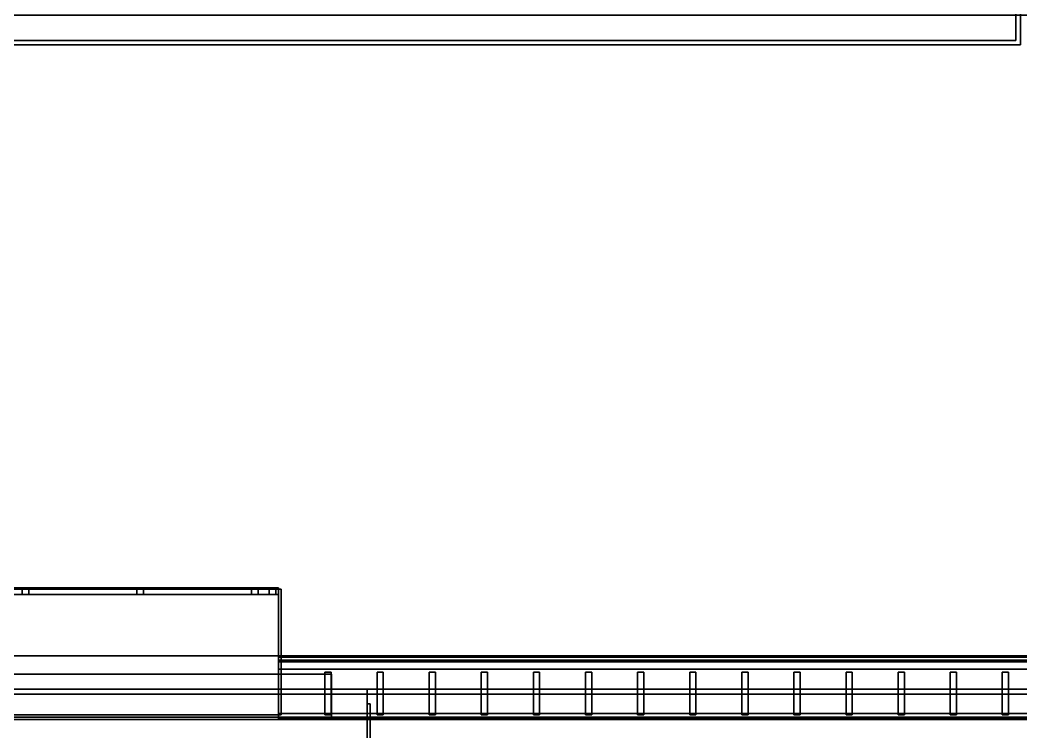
# Model space of a CAD drawing. Header units: metres. Extents: x -0.1 to 82.2, y -4 to 82.7.
# Drawn here: x 43.9 to 57.45, y 25.77 to 35.4 of the extents above; entities that cross this region are included whole.
import ezdxf

# ---------------------------------------------------------------- set-up
doc = ezdxf.new("R2010")
doc.units = ezdxf.units.M
for name, color, linetype in [('A-DOOR-ENTR', 30, 'Continuous'), ('A-FLOR', 8, 'Continuous'), ('A-FLOR-TERR', 42, 'Continuous'), ('A-GLAZ-ENTR', 141, 'Continuous'), ('A-GLAZ-PODM', 4, 'Continuous'), ('A-ROOF', 252, 'Continuous'), ('A-ROOF-CANP', 7, 'Continuous'), ('A-ROOF-PRPT', 7, 'Continuous'), ('A-SITE', 8, 'Continuous'), ('A-WALL-FINS', 8, 'Continuous'), ('A-WALL-PODM', 40, 'Continuous')]:
    doc.layers.add(name, color=color, linetype=linetype)

msp = doc.modelspace()

# ---------------------------------------------------------------- linework, layer by layer
at = {"layer": 'A-DOOR-ENTR'}
for points in [[(34.6, 27.63, 2.505), (34.6, 27.7, 2.505), (47.4, 27.7, 2.505), (47.4, 27.63, 2.505)], [(34.6, 27.63, 2.595), (47.4, 27.63, 2.595), (47.4, 27.7, 2.595), (34.6, 27.7, 2.595)], [(34.6, 27.7, 2.505), (34.6, 27.7, 2.595), (47.4, 27.7, 2.595), (47.4, 27.7, 2.505)], [(34.6, 27.63, 4.165), (34.6, 27.7, 4.165), (47.4, 27.7, 4.165), (47.4, 27.63, 4.165)], [(34.6, 27.63, 4.255), (47.4, 27.63, 4.255), (47.4, 27.7, 4.255), (34.6, 27.7, 4.255)], [(34.6, 27.7, 4.165), (34.6, 27.7, 4.255), (47.4, 27.7, 4.255), (47.4, 27.7, 4.165)], [(34.6, 27.63, 10.41), (34.6, 27.7, 10.41), (47.4, 27.7, 10.41), (47.4, 27.63, 10.41)], [(34.6, 27.63, 10.5), (47.4, 27.63, 10.5), (47.4, 27.7, 10.5), (34.6, 27.7, 10.5)], [(34.6, 27.7, 10.41), (34.6, 27.7, 10.5), (47.4, 27.7, 10.5), (47.4, 27.7, 10.41)], [(34.6, 26, 16.75), (34.6, 27.7, 16.75), (47.4, 27.7, 16.75), (47.4, 26, 16.75)], [(34.6, 26, 17.2), (47.4, 26, 17.2), (47.4, 27.7, 17.2), (34.6, 27.7, 17.2)], [(34.6, 27.7, 16.75), (34.6, 27.7, 17.2), (47.4, 27.7, 17.2), (47.4, 27.7, 16.75)], [(34.6, 27.63, 2.505), (47.4, 27.63, 2.505), (47.4, 27.63, 2.595), (34.6, 27.63, 2.595)], [(34.6, 27.63, 4.165), (47.4, 27.63, 4.165), (47.4, 27.63, 4.255), (34.6, 27.63, 4.255)], [(34.6, 27.63, 10.41), (47.4, 27.63, 10.41), (47.4, 27.63, 10.5), (34.6, 27.63, 10.5)], [(43.935, 27.63, 0.22), (43.935, 27.7, 0.22), (44.025, 27.7, 0.22), (44.025, 27.63, 0.22)], [(43.935, 27.63, 16.75), (44.025, 27.63, 16.75), (44.025, 27.7, 16.75), (43.935, 27.7, 16.75)], [(43.935, 27.63, 0.22), (43.935, 27.63, 16.75), (43.935, 27.7, 16.75), (43.935, 27.7, 0.22)], [(43.935, 27.7, 0.22), (43.935, 27.7, 16.75), (44.025, 27.7, 16.75), (44.025, 27.7, 0.22)], [(43.935, 27.63, 0.22), (44.025, 27.63, 0.22), (44.025, 27.63, 16.75), (43.935, 27.63, 16.75)], [(44.025, 27.63, 0.22), (44.025, 27.7, 0.22), (44.025, 27.7, 16.75), (44.025, 27.63, 16.75)], [(45.485, 27.63, 0.22), (45.485, 27.7, 0.22), (45.575, 27.7, 0.22), (45.575, 27.63, 0.22)], [(45.485, 27.63, 16.75), (45.575, 27.63, 16.75), (45.575, 27.7, 16.75), (45.485, 27.7, 16.75)], [(45.485, 27.63, 0.22), (45.485, 27.63, 16.75), (45.485, 27.7, 16.75), (45.485, 27.7, 0.22)], [(45.485, 27.7, 0.22), (45.485, 27.7, 16.75), (45.575, 27.7, 16.75), (45.575, 27.7, 0.22)], [(45.485, 27.63, 0.22), (45.575, 27.63, 0.22), (45.575, 27.63, 16.75), (45.485, 27.63, 16.75)], [(45.575, 27.63, 0.22), (45.575, 27.7, 0.22), (45.575, 27.7, 16.75), (45.575, 27.63, 16.75)], [(47.035, 27.63, 0.22), (47.035, 27.7, 0.22), (47.125, 27.7, 0.22), (47.125, 27.63, 0.22)], [(47.035, 27.63, 16.75), (47.125, 27.63, 16.75), (47.125, 27.7, 16.75), (47.035, 27.7, 16.75)], [(47.035, 27.63, 0.22), (47.035, 27.63, 16.75), (47.035, 27.7, 16.75), (47.035, 27.7, 0.22)], [(47.035, 27.7, 0.22), (47.035, 27.7, 16.75), (47.125, 27.7, 16.75), (47.125, 27.7, 0.22)], [(47.035, 27.63, 0.22), (47.125, 27.63, 0.22), (47.125, 27.63, 16.75), (47.035, 27.63, 16.75)], [(47.125, 27.63, 0.22), (47.125, 27.7, 0.22), (47.125, 27.7, 16.75), (47.125, 27.63, 16.75)], [(47.275, 27.63, 0.22), (47.275, 27.7, 0.22), (47.365, 27.7, 0.22), (47.365, 27.63, 0.22)], [(47.275, 27.63, 16.75), (47.365, 27.63, 16.75), (47.365, 27.7, 16.75), (47.275, 27.7, 16.75)], [(47.275, 27.63, 0.22), (47.275, 27.63, 16.75), (47.275, 27.7, 16.75), (47.275, 27.7, 0.22)], [(47.275, 27.7, 0.22), (47.275, 27.7, 16.75), (47.365, 27.7, 16.75), (47.365, 27.7, 0.22)], [(47.275, 27.63, 0.22), (47.365, 27.63, 0.22), (47.365, 27.63, 16.75), (47.275, 27.63, 16.75)], [(47.365, 27.63, 0.22), (47.365, 27.7, 0.22), (47.365, 27.7, 16.75), (47.365, 27.63, 16.75)], [(47.4, 27.63, 2.505), (47.4, 27.7, 2.505), (47.4, 27.7, 2.595), (47.4, 27.63, 2.595)], [(47.4, 27.63, 4.165), (47.4, 27.7, 4.165), (47.4, 27.7, 4.255), (47.4, 27.63, 4.255)], [(47.4, 27.63, 10.41), (47.4, 27.7, 10.41), (47.4, 27.7, 10.5), (47.4, 27.63, 10.5)], [(47.4, 26, 0.22), (47.4, 27.7, 0.22), (47.44, 27.7, 0.22), (47.44, 26, 0.22)], [(47.4, 26, 16.75), (47.44, 26, 16.75), (47.44, 27.7, 16.75), (47.4, 27.7, 16.75)], [(47.4, 26, 0.22), (47.4, 26, 16.75), (47.4, 27.7, 16.75), (47.4, 27.7, 0.22)], [(47.4, 27.7, 0.22), (47.4, 27.7, 16.75), (47.44, 27.7, 16.75), (47.44, 27.7, 0.22)], [(47.4, 26, 16.75), (47.4, 27.7, 16.75), (47.4, 27.7, 17.2), (47.4, 26, 17.2)], [(47.44, 26, 0.22), (47.44, 27.7, 0.22), (47.44, 27.7, 16.75), (47.44, 26, 16.75)], [(33.88, 25.94, 16.75), (33.88, 26.55, 16.75), (48.12, 26.55, 16.75), (48.12, 25.94, 16.75)], [(33.88, 25.94, 17.2), (48.12, 25.94, 17.2), (48.12, 26.55, 17.2), (33.88, 26.55, 17.2)], [(33.88, 26.55, 16.75), (33.88, 26.55, 17.2), (48.12, 26.55, 17.2), (48.12, 26.55, 16.75)], [(47.4, 25.94, 0.22), (47.4, 26.55, 0.22), (48.12, 26.55, 0.22), (48.12, 25.94, 0.22)], [(47.4, 25.94, 17.2), (48.12, 25.94, 17.2), (48.12, 26.55, 17.2), (47.4, 26.55, 17.2)], [(47.4, 25.94, 0.22), (47.4, 25.94, 17.2), (47.4, 26.55, 17.2), (47.4, 26.55, 0.22)], [(47.4, 26.55, 0.22), (47.4, 26.55, 17.2), (48.12, 26.55, 17.2), (48.12, 26.55, 0.22)], [(48.12, 25.94, 0.22), (48.12, 26.55, 0.22), (48.12, 26.55, 17.2), (48.12, 25.94, 17.2)], [(48.12, 25.94, 16.75), (48.12, 26.55, 16.75), (48.12, 26.55, 17.2), (48.12, 25.94, 17.2)], [(33.88, 25.94, 16.75), (48.12, 25.94, 16.75), (48.12, 25.94, 17.2), (33.88, 25.94, 17.2)], [(34.6, 26, 16.75), (47.4, 26, 16.75), (47.4, 26, 17.2), (34.6, 26, 17.2)], [(47.4, 26, 0.22), (47.44, 26, 0.22), (47.44, 26, 16.75), (47.4, 26, 16.75)], [(47.4, 25.94, 0.22), (48.12, 25.94, 0.22), (48.12, 25.94, 17.2), (47.4, 25.94, 17.2)]]:
    msp.add_3dface(points, dxfattribs=at)
at = {"layer": 'A-FLOR'}
for points in [[(18.8, 26.8, 4.72), (18.8, 70.7, 4.72), (63.2, 70.7, 4.72), (63.2, 26.8, 4.72)], [(18.8, 26.8, 5), (63.2, 26.8, 5), (63.2, 70.7, 5), (18.8, 70.7, 5)], [(18.8, 26.8, 8.92), (18.8, 70.7, 8.92), (63.2, 70.7, 8.92), (63.2, 26.8, 8.92)], [(18.8, 26.8, 9.2), (63.2, 26.8, 9.2), (63.2, 70.7, 9.2), (18.8, 70.7, 9.2)], [(18.8, 26.8, 13.12), (18.8, 70.7, 13.12), (63.2, 70.7, 13.12), (63.2, 26.8, 13.12)], [(18.8, 26.8, 13.4), (63.2, 26.8, 13.4), (63.2, 70.7, 13.4), (18.8, 70.7, 13.4)], [(18.8, 26.8, 4.72), (63.2, 26.8, 4.72), (63.2, 26.8, 5), (18.8, 26.8, 5)], [(18.8, 26.8, 8.92), (63.2, 26.8, 8.92), (63.2, 26.8, 9.2), (18.8, 26.8, 9.2)], [(18.8, 26.8, 13.12), (63.2, 26.8, 13.12), (63.2, 26.8, 13.4), (18.8, 26.8, 13.4)]]:
    msp.add_3dface(points, dxfattribs=at)
at = {"layer": 'A-FLOR-TERR'}
for points in [[(18.35, 26.35, 17.601), (18.35, 35.46, 17.601), (63.65, 35.46, 17.601), (63.65, 26.35, 17.601)], [(18.35, 26.35, 17.655), (63.65, 26.35, 17.655), (63.65, 35.46, 17.655), (18.35, 35.46, 17.655)], [(18.35, 26.35, 17.601), (63.65, 26.35, 17.601), (63.65, 26.35, 17.655), (18.35, 26.35, 17.655)]]:
    msp.add_3dface(points, dxfattribs=at)
at = {"layer": 'A-GLAZ-ENTR'}
for points in [[(34.6, 27.7, 0.22), (34.6, 27.72, 0.22), (47.4, 27.72, 0.22), (47.4, 27.7, 0.22)], [(34.6, 27.7, 16.75), (47.4, 27.7, 16.75), (47.4, 27.72, 16.75), (34.6, 27.72, 16.75)], [(34.6, 27.72, 0.22), (34.6, 27.72, 16.75), (47.4, 27.72, 16.75), (47.4, 27.72, 0.22)], [(34.6, 27.7, 0.22), (47.4, 27.7, 0.22), (47.4, 27.7, 16.75), (34.6, 27.7, 16.75)], [(47.4, 27.7, 0.22), (47.4, 27.72, 0.22), (47.4, 27.72, 16.75), (47.4, 27.7, 16.75)]]:
    msp.add_3dface(points, dxfattribs=at)
at = {"layer": 'A-GLAZ-PODM'}
for points in [[(47.4, 26.74, 0.22), (47.4, 26.74, 17.2), (62.3, 26.74, 17.2), (62.3, 26.74, 0.22)], [(47.4, 26.74, 0.22), (47.4, 26.72, 0.22), (47.4, 26.72, 17.2), (47.4, 26.74, 17.2)], [(47.4, 26.74, 0.22), (62.3, 26.74, 0.22), (62.3, 26.72, 0.22), (47.4, 26.72, 0.22)], [(47.4, 26.74, 17.2), (47.4, 26.72, 17.2), (62.3, 26.72, 17.2), (62.3, 26.74, 17.2)], [(47.4, 26.72, 0.22), (62.3, 26.72, 0.22), (62.3, 26.72, 17.2), (47.4, 26.72, 17.2)]]:
    msp.add_3dface(points, dxfattribs=at)
at = {"layer": 'A-ROOF'}
for points in [[(24.62, 35.12, 96.8), (24.62, 67.88, 96.8), (57.38, 67.88, 96.8), (57.38, 35.12, 96.8)], [(24.62, 35.12, 97.22), (57.38, 35.12, 97.22), (57.38, 67.88, 97.22), (24.62, 67.88, 97.22)], [(57.38, 35.12, 96.8), (57.38, 67.88, 96.8), (57.38, 67.88, 97.22), (57.38, 35.12, 97.22)], [(24.62, 35.12, 96.8), (57.38, 35.12, 96.8), (57.38, 35.12, 97.22), (24.62, 35.12, 97.22)]]:
    msp.add_3dface(points, dxfattribs=at)
at = {"layer": 'A-ROOF-CANP'}
for points in [[(33.4, 19.6, 3.85), (33.4, 26.35, 3.85), (48.6, 26.35, 3.85), (48.6, 19.6, 3.85)], [(33.4, 19.6, 4.21), (48.6, 19.6, 4.21), (48.6, 26.35, 4.21), (33.4, 26.35, 4.21)], [(33.4, 26.35, 3.85), (33.4, 26.35, 4.21), (48.6, 26.35, 4.21), (48.6, 26.35, 3.85)], [(48.6, 19.6, 3.85), (48.6, 26.35, 3.85), (48.6, 26.35, 4.21), (48.6, 19.6, 4.21)], [(48.6, 19.6, 3.83), (48.6, 26.15, 3.83), (48.64, 26.15, 3.83), (48.64, 19.6, 3.83)], [(48.6, 19.6, 4.23), (48.64, 19.6, 4.23), (48.64, 26.15, 4.23), (48.6, 26.15, 4.23)], [(48.6, 19.6, 3.83), (48.6, 19.6, 4.23), (48.6, 26.15, 4.23), (48.6, 26.15, 3.83)], [(48.6, 26.15, 3.83), (48.6, 26.15, 4.23), (48.64, 26.15, 4.23), (48.64, 26.15, 3.83)], [(48.64, 19.6, 3.83), (48.64, 26.15, 3.83), (48.64, 26.15, 4.23), (48.64, 19.6, 4.23)]]:
    msp.add_3dface(points, dxfattribs=at)
at = {"layer": 'A-ROOF-PRPT'}
for points in [[(24.56, 35.06, 98.57), (24.56, 38.07, 98.57), (57.44, 38.07, 98.57), (57.44, 35.06, 98.57)], [(24.56, 35.06, 98.625), (57.44, 35.06, 98.625), (57.44, 38.07, 98.625), (24.56, 38.07, 98.625)], [(57.44, 35.06, 98.57), (57.44, 38.07, 98.57), (57.44, 38.07, 98.625), (57.44, 35.06, 98.625)], [(24.62, 35.12, 97.22), (24.62, 37.97, 97.22), (57.38, 37.97, 97.22), (57.38, 35.12, 97.22)], [(24.62, 35.12, 98.57), (57.38, 35.12, 98.57), (57.38, 37.97, 98.57), (24.62, 37.97, 98.57)], [(57.38, 35.12, 97.22), (57.38, 37.97, 97.22), (57.38, 37.97, 98.57), (57.38, 35.12, 98.57)], [(24.62, 35.12, 97.22), (57.38, 35.12, 97.22), (57.38, 35.12, 98.57), (24.62, 35.12, 98.57)], [(24.56, 35.06, 98.57), (57.44, 35.06, 98.57), (57.44, 35.06, 98.625), (24.56, 35.06, 98.625)]]:
    msp.add_3dface(points, dxfattribs=at)
at = {"layer": 'A-SITE'}
for points in [[(-0.15, -0.15, -0.18), (-0.15, 82.65, -0.18), (82.15, 82.65, -0.18), (82.15, -0.15, -0.18)], [(-0.15, -0.15, -0.02), (82.15, -0.15, -0.02), (82.15, 82.65, -0.02), (-0.15, 82.65, -0.02)], [(0, 0, -0.6), (0, 82.5, -0.6), (82, 82.5, -0.6), (82, 0, -0.6)], [(0, 0), (82, 0), (82, 82.5), (0, 82.5)]]:
    msp.add_3dface(points, dxfattribs=at)
at = {"layer": 'A-WALL-FINS'}
for points in [[(48.03, 26.58, 0.28), (48.03, 26.58, 5.18), (48.115, 26.58, 5.18), (48.115, 26.58, 0.28)], [(48.03, 26.58, 0.28), (48.03, 26, 0.28), (48.03, 26, 5.18), (48.03, 26.58, 5.18)], [(48.03, 26.58, 0.28), (48.115, 26.58, 0.28), (48.115, 26, 0.28), (48.03, 26, 0.28)], [(48.03, 26.58, 5.18), (48.03, 26, 5.18), (48.115, 26, 5.18), (48.115, 26.58, 5.18)], [(48.03, 26.58, 5.28), (48.03, 26.58, 9.38), (48.115, 26.58, 9.38), (48.115, 26.58, 5.28)], [(48.03, 26.58, 5.28), (48.03, 26, 5.28), (48.03, 26, 9.38), (48.03, 26.58, 9.38)], [(48.03, 26.58, 5.28), (48.115, 26.58, 5.28), (48.115, 26, 5.28), (48.03, 26, 5.28)], [(48.03, 26.58, 9.38), (48.03, 26, 9.38), (48.115, 26, 9.38), (48.115, 26.58, 9.38)], [(48.03, 26.58, 9.48), (48.03, 26.58, 13.58), (48.115, 26.58, 13.58), (48.115, 26.58, 9.48)], [(48.03, 26.58, 9.48), (48.03, 26, 9.48), (48.03, 26, 13.58), (48.03, 26.58, 13.58)], [(48.03, 26.58, 9.48), (48.115, 26.58, 9.48), (48.115, 26, 9.48), (48.03, 26, 9.48)], [(48.03, 26.58, 13.58), (48.03, 26, 13.58), (48.115, 26, 13.58), (48.115, 26.58, 13.58)], [(48.03, 26.58, 13.68), (48.03, 26.58, 17.43), (48.115, 26.58, 17.43), (48.115, 26.58, 13.68)], [(48.03, 26.58, 13.68), (48.03, 26, 13.68), (48.03, 26, 17.43), (48.03, 26.58, 17.43)], [(48.03, 26.58, 13.68), (48.115, 26.58, 13.68), (48.115, 26, 13.68), (48.03, 26, 13.68)], [(48.03, 26.58, 17.43), (48.03, 26, 17.43), (48.115, 26, 17.43), (48.115, 26.58, 17.43)], [(48.115, 26.58, 0.28), (48.115, 26.58, 5.18), (48.115, 26, 5.18), (48.115, 26, 0.28)], [(48.115, 26.58, 5.28), (48.115, 26.58, 9.38), (48.115, 26, 9.38), (48.115, 26, 5.28)], [(48.115, 26.58, 9.48), (48.115, 26.58, 13.58), (48.115, 26, 13.58), (48.115, 26, 9.48)], [(48.115, 26.58, 13.68), (48.115, 26.58, 17.43), (48.115, 26, 17.43), (48.115, 26, 13.68)], [(48.735, 26.58, 0.28), (48.735, 26.58, 5.18), (48.82, 26.58, 5.18), (48.82, 26.58, 0.28)], [(48.735, 26.58, 0.28), (48.735, 26, 0.28), (48.735, 26, 5.18), (48.735, 26.58, 5.18)], [(48.735, 26.58, 0.28), (48.82, 26.58, 0.28), (48.82, 26, 0.28), (48.735, 26, 0.28)], [(48.735, 26.58, 5.18), (48.735, 26, 5.18), (48.82, 26, 5.18), (48.82, 26.58, 5.18)], [(48.735, 26.58, 5.28), (48.735, 26.58, 9.38), (48.82, 26.58, 9.38), (48.82, 26.58, 5.28)], [(48.735, 26.58, 5.28), (48.735, 26, 5.28), (48.735, 26, 9.38), (48.735, 26.58, 9.38)], [(48.735, 26.58, 5.28), (48.82, 26.58, 5.28), (48.82, 26, 5.28), (48.735, 26, 5.28)], [(48.735, 26.58, 9.38), (48.735, 26, 9.38), (48.82, 26, 9.38), (48.82, 26.58, 9.38)], [(48.735, 26.58, 9.48), (48.735, 26.58, 13.58), (48.82, 26.58, 13.58), (48.82, 26.58, 9.48)], [(48.735, 26.58, 9.48), (48.735, 26, 9.48), (48.735, 26, 13.58), (48.735, 26.58, 13.58)], [(48.735, 26.58, 9.48), (48.82, 26.58, 9.48), (48.82, 26, 9.48), (48.735, 26, 9.48)], [(48.735, 26.58, 13.58), (48.735, 26, 13.58), (48.82, 26, 13.58), (48.82, 26.58, 13.58)], [(48.735, 26.58, 13.68), (48.735, 26.58, 17.43), (48.82, 26.58, 17.43), (48.82, 26.58, 13.68)], [(48.735, 26.58, 13.68), (48.735, 26, 13.68), (48.735, 26, 17.43), (48.735, 26.58, 17.43)], [(48.735, 26.58, 13.68), (48.82, 26.58, 13.68), (48.82, 26, 13.68), (48.735, 26, 13.68)], [(48.735, 26.58, 17.43), (48.735, 26, 17.43), (48.82, 26, 17.43), (48.82, 26.58, 17.43)], [(48.82, 26.58, 0.28), (48.82, 26.58, 5.18), (48.82, 26, 5.18), (48.82, 26, 0.28)], [(48.82, 26.58, 5.28), (48.82, 26.58, 9.38), (48.82, 26, 9.38), (48.82, 26, 5.28)], [(48.82, 26.58, 9.48), (48.82, 26.58, 13.58), (48.82, 26, 13.58), (48.82, 26, 9.48)], [(48.82, 26.58, 13.68), (48.82, 26.58, 17.43), (48.82, 26, 17.43), (48.82, 26, 13.68)], [(49.44, 26.58, 0.28), (49.44, 26.58, 5.18), (49.525, 26.58, 5.18), (49.525, 26.58, 0.28)], [(49.44, 26.58, 0.28), (49.44, 26, 0.28), (49.44, 26, 5.18), (49.44, 26.58, 5.18)], [(49.44, 26.58, 0.28), (49.525, 26.58, 0.28), (49.525, 26, 0.28), (49.44, 26, 0.28)], [(49.44, 26.58, 5.18), (49.44, 26, 5.18), (49.525, 26, 5.18), (49.525, 26.58, 5.18)], [(49.44, 26.58, 5.28), (49.44, 26.58, 9.38), (49.525, 26.58, 9.38), (49.525, 26.58, 5.28)], [(49.44, 26.58, 5.28), (49.44, 26, 5.28), (49.44, 26, 9.38), (49.44, 26.58, 9.38)], [(49.44, 26.58, 5.28), (49.525, 26.58, 5.28), (49.525, 26, 5.28), (49.44, 26, 5.28)], [(49.44, 26.58, 9.38), (49.44, 26, 9.38), (49.525, 26, 9.38), (49.525, 26.58, 9.38)], [(49.44, 26.58, 9.48), (49.44, 26.58, 13.58), (49.525, 26.58, 13.58), (49.525, 26.58, 9.48)], [(49.44, 26.58, 9.48), (49.44, 26, 9.48), (49.44, 26, 13.58), (49.44, 26.58, 13.58)], [(49.44, 26.58, 9.48), (49.525, 26.58, 9.48), (49.525, 26, 9.48), (49.44, 26, 9.48)], [(49.44, 26.58, 13.58), (49.44, 26, 13.58), (49.525, 26, 13.58), (49.525, 26.58, 13.58)], [(49.44, 26.58, 13.68), (49.44, 26.58, 17.43), (49.525, 26.58, 17.43), (49.525, 26.58, 13.68)], [(49.44, 26.58, 13.68), (49.44, 26, 13.68), (49.44, 26, 17.43), (49.44, 26.58, 17.43)], [(49.44, 26.58, 13.68), (49.525, 26.58, 13.68), (49.525, 26, 13.68), (49.44, 26, 13.68)], [(49.44, 26.58, 17.43), (49.44, 26, 17.43), (49.525, 26, 17.43), (49.525, 26.58, 17.43)], [(49.525, 26.58, 0.28), (49.525, 26.58, 5.18), (49.525, 26, 5.18), (49.525, 26, 0.28)], [(49.525, 26.58, 5.28), (49.525, 26.58, 9.38), (49.525, 26, 9.38), (49.525, 26, 5.28)], [(49.525, 26.58, 9.48), (49.525, 26.58, 13.58), (49.525, 26, 13.58), (49.525, 26, 9.48)], [(49.525, 26.58, 13.68), (49.525, 26.58, 17.43), (49.525, 26, 17.43), (49.525, 26, 13.68)], [(50.145, 26.58, 0.28), (50.145, 26.58, 5.18), (50.23, 26.58, 5.18), (50.23, 26.58, 0.28)], [(50.145, 26.58, 0.28), (50.145, 26, 0.28), (50.145, 26, 5.18), (50.145, 26.58, 5.18)], [(50.145, 26.58, 0.28), (50.23, 26.58, 0.28), (50.23, 26, 0.28), (50.145, 26, 0.28)], [(50.145, 26.58, 5.18), (50.145, 26, 5.18), (50.23, 26, 5.18), (50.23, 26.58, 5.18)], [(50.145, 26.58, 5.28), (50.145, 26.58, 9.38), (50.23, 26.58, 9.38), (50.23, 26.58, 5.28)], [(50.145, 26.58, 5.28), (50.145, 26, 5.28), (50.145, 26, 9.38), (50.145, 26.58, 9.38)], [(50.145, 26.58, 5.28), (50.23, 26.58, 5.28), (50.23, 26, 5.28), (50.145, 26, 5.28)], [(50.145, 26.58, 9.38), (50.145, 26, 9.38), (50.23, 26, 9.38), (50.23, 26.58, 9.38)], [(50.145, 26.58, 9.48), (50.145, 26.58, 13.58), (50.23, 26.58, 13.58), (50.23, 26.58, 9.48)], [(50.145, 26.58, 9.48), (50.145, 26, 9.48), (50.145, 26, 13.58), (50.145, 26.58, 13.58)], [(50.145, 26.58, 9.48), (50.23, 26.58, 9.48), (50.23, 26, 9.48), (50.145, 26, 9.48)], [(50.145, 26.58, 13.58), (50.145, 26, 13.58), (50.23, 26, 13.58), (50.23, 26.58, 13.58)], [(50.145, 26.58, 13.68), (50.145, 26.58, 17.43), (50.23, 26.58, 17.43), (50.23, 26.58, 13.68)], [(50.145, 26.58, 13.68), (50.145, 26, 13.68), (50.145, 26, 17.43), (50.145, 26.58, 17.43)], [(50.145, 26.58, 13.68), (50.23, 26.58, 13.68), (50.23, 26, 13.68), (50.145, 26, 13.68)], [(50.145, 26.58, 17.43), (50.145, 26, 17.43), (50.23, 26, 17.43), (50.23, 26.58, 17.43)], [(50.23, 26.58, 0.28), (50.23, 26.58, 5.18), (50.23, 26, 5.18), (50.23, 26, 0.28)], [(50.23, 26.58, 5.28), (50.23, 26.58, 9.38), (50.23, 26, 9.38), (50.23, 26, 5.28)], [(50.23, 26.58, 9.48), (50.23, 26.58, 13.58), (50.23, 26, 13.58), (50.23, 26, 9.48)], [(50.23, 26.58, 13.68), (50.23, 26.58, 17.43), (50.23, 26, 17.43), (50.23, 26, 13.68)], [(50.85, 26.58, 0.28), (50.85, 26.58, 5.18), (50.935, 26.58, 5.18), (50.935, 26.58, 0.28)], [(50.85, 26.58, 0.28), (50.85, 26, 0.28), (50.85, 26, 5.18), (50.85, 26.58, 5.18)], [(50.85, 26.58, 0.28), (50.935, 26.58, 0.28), (50.935, 26, 0.28), (50.85, 26, 0.28)], [(50.85, 26.58, 5.18), (50.85, 26, 5.18), (50.935, 26, 5.18), (50.935, 26.58, 5.18)], [(50.85, 26.58, 5.28), (50.85, 26.58, 9.38), (50.935, 26.58, 9.38), (50.935, 26.58, 5.28)], [(50.85, 26.58, 5.28), (50.85, 26, 5.28), (50.85, 26, 9.38), (50.85, 26.58, 9.38)], [(50.85, 26.58, 5.28), (50.935, 26.58, 5.28), (50.935, 26, 5.28), (50.85, 26, 5.28)], [(50.85, 26.58, 9.38), (50.85, 26, 9.38), (50.935, 26, 9.38), (50.935, 26.58, 9.38)], [(50.85, 26.58, 9.48), (50.85, 26.58, 13.58), (50.935, 26.58, 13.58), (50.935, 26.58, 9.48)], [(50.85, 26.58, 9.48), (50.85, 26, 9.48), (50.85, 26, 13.58), (50.85, 26.58, 13.58)], [(50.85, 26.58, 9.48), (50.935, 26.58, 9.48), (50.935, 26, 9.48), (50.85, 26, 9.48)], [(50.85, 26.58, 13.58), (50.85, 26, 13.58), (50.935, 26, 13.58), (50.935, 26.58, 13.58)], [(50.85, 26.58, 13.68), (50.85, 26.58, 17.43), (50.935, 26.58, 17.43), (50.935, 26.58, 13.68)], [(50.85, 26.58, 13.68), (50.85, 26, 13.68), (50.85, 26, 17.43), (50.85, 26.58, 17.43)], [(50.85, 26.58, 13.68), (50.935, 26.58, 13.68), (50.935, 26, 13.68), (50.85, 26, 13.68)], [(50.85, 26.58, 17.43), (50.85, 26, 17.43), (50.935, 26, 17.43), (50.935, 26.58, 17.43)], [(50.935, 26.58, 0.28), (50.935, 26.58, 5.18), (50.935, 26, 5.18), (50.935, 26, 0.28)], [(50.935, 26.58, 5.28), (50.935, 26.58, 9.38), (50.935, 26, 9.38), (50.935, 26, 5.28)], [(50.935, 26.58, 9.48), (50.935, 26.58, 13.58), (50.935, 26, 13.58), (50.935, 26, 9.48)], [(50.935, 26.58, 13.68), (50.935, 26.58, 17.43), (50.935, 26, 17.43), (50.935, 26, 13.68)], [(51.555, 26.58, 0.28), (51.555, 26.58, 5.18), (51.64, 26.58, 5.18), (51.64, 26.58, 0.28)], [(51.555, 26.58, 0.28), (51.555, 26, 0.28), (51.555, 26, 5.18), (51.555, 26.58, 5.18)], [(51.555, 26.58, 0.28), (51.64, 26.58, 0.28), (51.64, 26, 0.28), (51.555, 26, 0.28)], [(51.555, 26.58, 5.18), (51.555, 26, 5.18), (51.64, 26, 5.18), (51.64, 26.58, 5.18)], [(51.555, 26.58, 5.28), (51.555, 26.58, 9.38), (51.64, 26.58, 9.38), (51.64, 26.58, 5.28)], [(51.555, 26.58, 5.28), (51.555, 26, 5.28), (51.555, 26, 9.38), (51.555, 26.58, 9.38)], [(51.555, 26.58, 5.28), (51.64, 26.58, 5.28), (51.64, 26, 5.28), (51.555, 26, 5.28)], [(51.555, 26.58, 9.38), (51.555, 26, 9.38), (51.64, 26, 9.38), (51.64, 26.58, 9.38)], [(51.555, 26.58, 9.48), (51.555, 26.58, 13.58), (51.64, 26.58, 13.58), (51.64, 26.58, 9.48)], [(51.555, 26.58, 9.48), (51.555, 26, 9.48), (51.555, 26, 13.58), (51.555, 26.58, 13.58)], [(51.555, 26.58, 9.48), (51.64, 26.58, 9.48), (51.64, 26, 9.48), (51.555, 26, 9.48)], [(51.555, 26.58, 13.58), (51.555, 26, 13.58), (51.64, 26, 13.58), (51.64, 26.58, 13.58)], [(51.555, 26.58, 13.68), (51.555, 26.58, 17.43), (51.64, 26.58, 17.43), (51.64, 26.58, 13.68)], [(51.555, 26.58, 13.68), (51.555, 26, 13.68), (51.555, 26, 17.43), (51.555, 26.58, 17.43)], [(51.555, 26.58, 13.68), (51.64, 26.58, 13.68), (51.64, 26, 13.68), (51.555, 26, 13.68)], [(51.555, 26.58, 17.43), (51.555, 26, 17.43), (51.64, 26, 17.43), (51.64, 26.58, 17.43)], [(51.64, 26.58, 0.28), (51.64, 26.58, 5.18), (51.64, 26, 5.18), (51.64, 26, 0.28)], [(51.64, 26.58, 5.28), (51.64, 26.58, 9.38), (51.64, 26, 9.38), (51.64, 26, 5.28)], [(51.64, 26.58, 9.48), (51.64, 26.58, 13.58), (51.64, 26, 13.58), (51.64, 26, 9.48)], [(51.64, 26.58, 13.68), (51.64, 26.58, 17.43), (51.64, 26, 17.43), (51.64, 26, 13.68)], [(52.26, 26.58, 0.28), (52.26, 26.58, 5.18), (52.345, 26.58, 5.18), (52.345, 26.58, 0.28)], [(52.26, 26.58, 0.28), (52.26, 26, 0.28), (52.26, 26, 5.18), (52.26, 26.58, 5.18)], [(52.26, 26.58, 0.28), (52.345, 26.58, 0.28), (52.345, 26, 0.28), (52.26, 26, 0.28)], [(52.26, 26.58, 5.18), (52.26, 26, 5.18), (52.345, 26, 5.18), (52.345, 26.58, 5.18)], [(52.26, 26.58, 5.28), (52.26, 26.58, 9.38), (52.345, 26.58, 9.38), (52.345, 26.58, 5.28)], [(52.26, 26.58, 5.28), (52.26, 26, 5.28), (52.26, 26, 9.38), (52.26, 26.58, 9.38)], [(52.26, 26.58, 5.28), (52.345, 26.58, 5.28), (52.345, 26, 5.28), (52.26, 26, 5.28)], [(52.26, 26.58, 9.38), (52.26, 26, 9.38), (52.345, 26, 9.38), (52.345, 26.58, 9.38)], [(52.26, 26.58, 9.48), (52.26, 26.58, 13.58), (52.345, 26.58, 13.58), (52.345, 26.58, 9.48)], [(52.26, 26.58, 9.48), (52.26, 26, 9.48), (52.26, 26, 13.58), (52.26, 26.58, 13.58)], [(52.26, 26.58, 9.48), (52.345, 26.58, 9.48), (52.345, 26, 9.48), (52.26, 26, 9.48)], [(52.26, 26.58, 13.58), (52.26, 26, 13.58), (52.345, 26, 13.58), (52.345, 26.58, 13.58)], [(52.26, 26.58, 13.68), (52.26, 26.58, 17.43), (52.345, 26.58, 17.43), (52.345, 26.58, 13.68)], [(52.26, 26.58, 13.68), (52.26, 26, 13.68), (52.26, 26, 17.43), (52.26, 26.58, 17.43)], [(52.26, 26.58, 13.68), (52.345, 26.58, 13.68), (52.345, 26, 13.68), (52.26, 26, 13.68)], [(52.26, 26.58, 17.43), (52.26, 26, 17.43), (52.345, 26, 17.43), (52.345, 26.58, 17.43)], [(52.345, 26.58, 0.28), (52.345, 26.58, 5.18), (52.345, 26, 5.18), (52.345, 26, 0.28)], [(52.345, 26.58, 5.28), (52.345, 26.58, 9.38), (52.345, 26, 9.38), (52.345, 26, 5.28)], [(52.345, 26.58, 9.48), (52.345, 26.58, 13.58), (52.345, 26, 13.58), (52.345, 26, 9.48)], [(52.345, 26.58, 13.68), (52.345, 26.58, 17.43), (52.345, 26, 17.43), (52.345, 26, 13.68)], [(52.965, 26.58, 0.28), (52.965, 26.58, 5.18), (53.05, 26.58, 5.18), (53.05, 26.58, 0.28)], [(52.965, 26.58, 0.28), (52.965, 26, 0.28), (52.965, 26, 5.18), (52.965, 26.58, 5.18)], [(52.965, 26.58, 0.28), (53.05, 26.58, 0.28), (53.05, 26, 0.28), (52.965, 26, 0.28)], [(52.965, 26.58, 5.18), (52.965, 26, 5.18), (53.05, 26, 5.18), (53.05, 26.58, 5.18)], [(52.965, 26.58, 5.28), (52.965, 26.58, 9.38), (53.05, 26.58, 9.38), (53.05, 26.58, 5.28)], [(52.965, 26.58, 5.28), (52.965, 26, 5.28), (52.965, 26, 9.38), (52.965, 26.58, 9.38)], [(52.965, 26.58, 5.28), (53.05, 26.58, 5.28), (53.05, 26, 5.28), (52.965, 26, 5.28)], [(52.965, 26.58, 9.38), (52.965, 26, 9.38), (53.05, 26, 9.38), (53.05, 26.58, 9.38)], [(52.965, 26.58, 9.48), (52.965, 26.58, 13.58), (53.05, 26.58, 13.58), (53.05, 26.58, 9.48)], [(52.965, 26.58, 9.48), (52.965, 26, 9.48), (52.965, 26, 13.58), (52.965, 26.58, 13.58)], [(52.965, 26.58, 9.48), (53.05, 26.58, 9.48), (53.05, 26, 9.48), (52.965, 26, 9.48)], [(52.965, 26.58, 13.58), (52.965, 26, 13.58), (53.05, 26, 13.58), (53.05, 26.58, 13.58)], [(52.965, 26.58, 13.68), (52.965, 26.58, 17.43), (53.05, 26.58, 17.43), (53.05, 26.58, 13.68)], [(52.965, 26.58, 13.68), (52.965, 26, 13.68), (52.965, 26, 17.43), (52.965, 26.58, 17.43)], [(52.965, 26.58, 13.68), (53.05, 26.58, 13.68), (53.05, 26, 13.68), (52.965, 26, 13.68)], [(52.965, 26.58, 17.43), (52.965, 26, 17.43), (53.05, 26, 17.43), (53.05, 26.58, 17.43)], [(53.05, 26.58, 0.28), (53.05, 26.58, 5.18), (53.05, 26, 5.18), (53.05, 26, 0.28)], [(53.05, 26.58, 5.28), (53.05, 26.58, 9.38), (53.05, 26, 9.38), (53.05, 26, 5.28)], [(53.05, 26.58, 9.48), (53.05, 26.58, 13.58), (53.05, 26, 13.58), (53.05, 26, 9.48)], [(53.05, 26.58, 13.68), (53.05, 26.58, 17.43), (53.05, 26, 17.43), (53.05, 26, 13.68)], [(53.67, 26.58, 0.28), (53.67, 26.58, 5.18), (53.755, 26.58, 5.18), (53.755, 26.58, 0.28)], [(53.67, 26.58, 0.28), (53.67, 26, 0.28), (53.67, 26, 5.18), (53.67, 26.58, 5.18)], [(53.67, 26.58, 0.28), (53.755, 26.58, 0.28), (53.755, 26, 0.28), (53.67, 26, 0.28)], [(53.67, 26.58, 5.18), (53.67, 26, 5.18), (53.755, 26, 5.18), (53.755, 26.58, 5.18)], [(53.67, 26.58, 5.28), (53.67, 26.58, 9.38), (53.755, 26.58, 9.38), (53.755, 26.58, 5.28)], [(53.67, 26.58, 5.28), (53.67, 26, 5.28), (53.67, 26, 9.38), (53.67, 26.58, 9.38)], [(53.67, 26.58, 5.28), (53.755, 26.58, 5.28), (53.755, 26, 5.28), (53.67, 26, 5.28)], [(53.67, 26.58, 9.38), (53.67, 26, 9.38), (53.755, 26, 9.38), (53.755, 26.58, 9.38)], [(53.67, 26.58, 9.48), (53.67, 26.58, 13.58), (53.755, 26.58, 13.58), (53.755, 26.58, 9.48)], [(53.67, 26.58, 9.48), (53.67, 26, 9.48), (53.67, 26, 13.58), (53.67, 26.58, 13.58)], [(53.67, 26.58, 9.48), (53.755, 26.58, 9.48), (53.755, 26, 9.48), (53.67, 26, 9.48)], [(53.67, 26.58, 13.58), (53.67, 26, 13.58), (53.755, 26, 13.58), (53.755, 26.58, 13.58)], [(53.67, 26.58, 13.68), (53.67, 26.58, 17.43), (53.755, 26.58, 17.43), (53.755, 26.58, 13.68)], [(53.67, 26.58, 13.68), (53.67, 26, 13.68), (53.67, 26, 17.43), (53.67, 26.58, 17.43)], [(53.67, 26.58, 13.68), (53.755, 26.58, 13.68), (53.755, 26, 13.68), (53.67, 26, 13.68)], [(53.67, 26.58, 17.43), (53.67, 26, 17.43), (53.755, 26, 17.43), (53.755, 26.58, 17.43)], [(53.755, 26.58, 0.28), (53.755, 26.58, 5.18), (53.755, 26, 5.18), (53.755, 26, 0.28)], [(53.755, 26.58, 5.28), (53.755, 26.58, 9.38), (53.755, 26, 9.38), (53.755, 26, 5.28)], [(53.755, 26.58, 9.48), (53.755, 26.58, 13.58), (53.755, 26, 13.58), (53.755, 26, 9.48)], [(53.755, 26.58, 13.68), (53.755, 26.58, 17.43), (53.755, 26, 17.43), (53.755, 26, 13.68)], [(54.375, 26.58, 0.28), (54.375, 26.58, 5.18), (54.46, 26.58, 5.18), (54.46, 26.58, 0.28)], [(54.375, 26.58, 0.28), (54.375, 26, 0.28), (54.375, 26, 5.18), (54.375, 26.58, 5.18)], [(54.375, 26.58, 0.28), (54.46, 26.58, 0.28), (54.46, 26, 0.28), (54.375, 26, 0.28)], [(54.375, 26.58, 5.18), (54.375, 26, 5.18), (54.46, 26, 5.18), (54.46, 26.58, 5.18)], [(54.375, 26.58, 5.28), (54.375, 26.58, 9.38), (54.46, 26.58, 9.38), (54.46, 26.58, 5.28)], [(54.375, 26.58, 5.28), (54.375, 26, 5.28), (54.375, 26, 9.38), (54.375, 26.58, 9.38)], [(54.375, 26.58, 5.28), (54.46, 26.58, 5.28), (54.46, 26, 5.28), (54.375, 26, 5.28)], [(54.375, 26.58, 9.38), (54.375, 26, 9.38), (54.46, 26, 9.38), (54.46, 26.58, 9.38)], [(54.375, 26.58, 9.48), (54.375, 26.58, 13.58), (54.46, 26.58, 13.58), (54.46, 26.58, 9.48)], [(54.375, 26.58, 9.48), (54.375, 26, 9.48), (54.375, 26, 13.58), (54.375, 26.58, 13.58)], [(54.375, 26.58, 9.48), (54.46, 26.58, 9.48), (54.46, 26, 9.48), (54.375, 26, 9.48)], [(54.375, 26.58, 13.58), (54.375, 26, 13.58), (54.46, 26, 13.58), (54.46, 26.58, 13.58)], [(54.375, 26.58, 13.68), (54.375, 26.58, 17.43), (54.46, 26.58, 17.43), (54.46, 26.58, 13.68)], [(54.375, 26.58, 13.68), (54.375, 26, 13.68), (54.375, 26, 17.43), (54.375, 26.58, 17.43)], [(54.375, 26.58, 13.68), (54.46, 26.58, 13.68), (54.46, 26, 13.68), (54.375, 26, 13.68)], [(54.375, 26.58, 17.43), (54.375, 26, 17.43), (54.46, 26, 17.43), (54.46, 26.58, 17.43)], [(54.46, 26.58, 0.28), (54.46, 26.58, 5.18), (54.46, 26, 5.18), (54.46, 26, 0.28)], [(54.46, 26.58, 5.28), (54.46, 26.58, 9.38), (54.46, 26, 9.38), (54.46, 26, 5.28)], [(54.46, 26.58, 9.48), (54.46, 26.58, 13.58), (54.46, 26, 13.58), (54.46, 26, 9.48)], [(54.46, 26.58, 13.68), (54.46, 26.58, 17.43), (54.46, 26, 17.43), (54.46, 26, 13.68)], [(55.08, 26.58, 0.28), (55.08, 26.58, 5.18), (55.165, 26.58, 5.18), (55.165, 26.58, 0.28)], [(55.08, 26.58, 0.28), (55.08, 26, 0.28), (55.08, 26, 5.18), (55.08, 26.58, 5.18)], [(55.08, 26.58, 0.28), (55.165, 26.58, 0.28), (55.165, 26, 0.28), (55.08, 26, 0.28)], [(55.08, 26.58, 5.18), (55.08, 26, 5.18), (55.165, 26, 5.18), (55.165, 26.58, 5.18)], [(55.08, 26.58, 5.28), (55.08, 26.58, 9.38), (55.165, 26.58, 9.38), (55.165, 26.58, 5.28)], [(55.08, 26.58, 5.28), (55.08, 26, 5.28), (55.08, 26, 9.38), (55.08, 26.58, 9.38)], [(55.08, 26.58, 5.28), (55.165, 26.58, 5.28), (55.165, 26, 5.28), (55.08, 26, 5.28)], [(55.08, 26.58, 9.38), (55.08, 26, 9.38), (55.165, 26, 9.38), (55.165, 26.58, 9.38)], [(55.08, 26.58, 9.48), (55.08, 26.58, 13.58), (55.165, 26.58, 13.58), (55.165, 26.58, 9.48)], [(55.08, 26.58, 9.48), (55.08, 26, 9.48), (55.08, 26, 13.58), (55.08, 26.58, 13.58)], [(55.08, 26.58, 9.48), (55.165, 26.58, 9.48), (55.165, 26, 9.48), (55.08, 26, 9.48)], [(55.08, 26.58, 13.58), (55.08, 26, 13.58), (55.165, 26, 13.58), (55.165, 26.58, 13.58)], [(55.08, 26.58, 13.68), (55.08, 26.58, 17.43), (55.165, 26.58, 17.43), (55.165, 26.58, 13.68)], [(55.08, 26.58, 13.68), (55.08, 26, 13.68), (55.08, 26, 17.43), (55.08, 26.58, 17.43)], [(55.08, 26.58, 13.68), (55.165, 26.58, 13.68), (55.165, 26, 13.68), (55.08, 26, 13.68)], [(55.08, 26.58, 17.43), (55.08, 26, 17.43), (55.165, 26, 17.43), (55.165, 26.58, 17.43)], [(55.165, 26.58, 0.28), (55.165, 26.58, 5.18), (55.165, 26, 5.18), (55.165, 26, 0.28)], [(55.165, 26.58, 5.28), (55.165, 26.58, 9.38), (55.165, 26, 9.38), (55.165, 26, 5.28)], [(55.165, 26.58, 9.48), (55.165, 26.58, 13.58), (55.165, 26, 13.58), (55.165, 26, 9.48)], [(55.165, 26.58, 13.68), (55.165, 26.58, 17.43), (55.165, 26, 17.43), (55.165, 26, 13.68)], [(55.785, 26.58, 0.28), (55.785, 26.58, 5.18), (55.87, 26.58, 5.18), (55.87, 26.58, 0.28)], [(55.785, 26.58, 0.28), (55.785, 26, 0.28), (55.785, 26, 5.18), (55.785, 26.58, 5.18)], [(55.785, 26.58, 0.28), (55.87, 26.58, 0.28), (55.87, 26, 0.28), (55.785, 26, 0.28)], [(55.785, 26.58, 5.18), (55.785, 26, 5.18), (55.87, 26, 5.18), (55.87, 26.58, 5.18)], [(55.785, 26.58, 5.28), (55.785, 26.58, 9.38), (55.87, 26.58, 9.38), (55.87, 26.58, 5.28)], [(55.785, 26.58, 5.28), (55.785, 26, 5.28), (55.785, 26, 9.38), (55.785, 26.58, 9.38)], [(55.785, 26.58, 5.28), (55.87, 26.58, 5.28), (55.87, 26, 5.28), (55.785, 26, 5.28)], [(55.785, 26.58, 9.38), (55.785, 26, 9.38), (55.87, 26, 9.38), (55.87, 26.58, 9.38)], [(55.785, 26.58, 9.48), (55.785, 26.58, 13.58), (55.87, 26.58, 13.58), (55.87, 26.58, 9.48)], [(55.785, 26.58, 9.48), (55.785, 26, 9.48), (55.785, 26, 13.58), (55.785, 26.58, 13.58)], [(55.785, 26.58, 9.48), (55.87, 26.58, 9.48), (55.87, 26, 9.48), (55.785, 26, 9.48)], [(55.785, 26.58, 13.58), (55.785, 26, 13.58), (55.87, 26, 13.58), (55.87, 26.58, 13.58)], [(55.785, 26.58, 13.68), (55.785, 26.58, 17.43), (55.87, 26.58, 17.43), (55.87, 26.58, 13.68)], [(55.785, 26.58, 13.68), (55.785, 26, 13.68), (55.785, 26, 17.43), (55.785, 26.58, 17.43)], [(55.785, 26.58, 13.68), (55.87, 26.58, 13.68), (55.87, 26, 13.68), (55.785, 26, 13.68)], [(55.785, 26.58, 17.43), (55.785, 26, 17.43), (55.87, 26, 17.43), (55.87, 26.58, 17.43)], [(55.87, 26.58, 0.28), (55.87, 26.58, 5.18), (55.87, 26, 5.18), (55.87, 26, 0.28)], [(55.87, 26.58, 5.28), (55.87, 26.58, 9.38), (55.87, 26, 9.38), (55.87, 26, 5.28)], [(55.87, 26.58, 9.48), (55.87, 26.58, 13.58), (55.87, 26, 13.58), (55.87, 26, 9.48)], [(55.87, 26.58, 13.68), (55.87, 26.58, 17.43), (55.87, 26, 17.43), (55.87, 26, 13.68)], [(56.49, 26.58, 0.28), (56.49, 26.58, 5.18), (56.575, 26.58, 5.18), (56.575, 26.58, 0.28)], [(56.49, 26.58, 0.28), (56.49, 26, 0.28), (56.49, 26, 5.18), (56.49, 26.58, 5.18)], [(56.49, 26.58, 0.28), (56.575, 26.58, 0.28), (56.575, 26, 0.28), (56.49, 26, 0.28)], [(56.49, 26.58, 5.18), (56.49, 26, 5.18), (56.575, 26, 5.18), (56.575, 26.58, 5.18)], [(56.49, 26.58, 5.28), (56.49, 26.58, 9.38), (56.575, 26.58, 9.38), (56.575, 26.58, 5.28)], [(56.49, 26.58, 5.28), (56.49, 26, 5.28), (56.49, 26, 9.38), (56.49, 26.58, 9.38)], [(56.49, 26.58, 5.28), (56.575, 26.58, 5.28), (56.575, 26, 5.28), (56.49, 26, 5.28)], [(56.49, 26.58, 9.38), (56.49, 26, 9.38), (56.575, 26, 9.38), (56.575, 26.58, 9.38)], [(56.49, 26.58, 9.48), (56.49, 26.58, 13.58), (56.575, 26.58, 13.58), (56.575, 26.58, 9.48)], [(56.49, 26.58, 9.48), (56.49, 26, 9.48), (56.49, 26, 13.58), (56.49, 26.58, 13.58)], [(56.49, 26.58, 9.48), (56.575, 26.58, 9.48), (56.575, 26, 9.48), (56.49, 26, 9.48)], [(56.49, 26.58, 13.58), (56.49, 26, 13.58), (56.575, 26, 13.58), (56.575, 26.58, 13.58)], [(56.49, 26.58, 13.68), (56.49, 26.58, 17.43), (56.575, 26.58, 17.43), (56.575, 26.58, 13.68)], [(56.49, 26.58, 13.68), (56.49, 26, 13.68), (56.49, 26, 17.43), (56.49, 26.58, 17.43)], [(56.49, 26.58, 13.68), (56.575, 26.58, 13.68), (56.575, 26, 13.68), (56.49, 26, 13.68)], [(56.49, 26.58, 17.43), (56.49, 26, 17.43), (56.575, 26, 17.43), (56.575, 26.58, 17.43)], [(56.575, 26.58, 0.28), (56.575, 26.58, 5.18), (56.575, 26, 5.18), (56.575, 26, 0.28)], [(56.575, 26.58, 5.28), (56.575, 26.58, 9.38), (56.575, 26, 9.38), (56.575, 26, 5.28)], [(56.575, 26.58, 9.48), (56.575, 26.58, 13.58), (56.575, 26, 13.58), (56.575, 26, 9.48)], [(56.575, 26.58, 13.68), (56.575, 26.58, 17.43), (56.575, 26, 17.43), (56.575, 26, 13.68)], [(57.195, 26.58, 0.28), (57.195, 26.58, 5.18), (57.28, 26.58, 5.18), (57.28, 26.58, 0.28)], [(57.195, 26.58, 0.28), (57.195, 26, 0.28), (57.195, 26, 5.18), (57.195, 26.58, 5.18)], [(57.195, 26.58, 0.28), (57.28, 26.58, 0.28), (57.28, 26, 0.28), (57.195, 26, 0.28)], [(57.195, 26.58, 5.18), (57.195, 26, 5.18), (57.28, 26, 5.18), (57.28, 26.58, 5.18)], [(57.195, 26.58, 5.28), (57.195, 26.58, 9.38), (57.28, 26.58, 9.38), (57.28, 26.58, 5.28)], [(57.195, 26.58, 5.28), (57.195, 26, 5.28), (57.195, 26, 9.38), (57.195, 26.58, 9.38)], [(57.195, 26.58, 5.28), (57.28, 26.58, 5.28), (57.28, 26, 5.28), (57.195, 26, 5.28)], [(57.195, 26.58, 9.38), (57.195, 26, 9.38), (57.28, 26, 9.38), (57.28, 26.58, 9.38)], [(57.195, 26.58, 9.48), (57.195, 26.58, 13.58), (57.28, 26.58, 13.58), (57.28, 26.58, 9.48)], [(57.195, 26.58, 9.48), (57.195, 26, 9.48), (57.195, 26, 13.58), (57.195, 26.58, 13.58)], [(57.195, 26.58, 9.48), (57.28, 26.58, 9.48), (57.28, 26, 9.48), (57.195, 26, 9.48)], [(57.195, 26.58, 13.58), (57.195, 26, 13.58), (57.28, 26, 13.58), (57.28, 26.58, 13.58)], [(57.195, 26.58, 13.68), (57.195, 26.58, 17.43), (57.28, 26.58, 17.43), (57.28, 26.58, 13.68)], [(57.195, 26.58, 13.68), (57.195, 26, 13.68), (57.195, 26, 17.43), (57.195, 26.58, 17.43)], [(57.195, 26.58, 13.68), (57.28, 26.58, 13.68), (57.28, 26, 13.68), (57.195, 26, 13.68)], [(57.195, 26.58, 17.43), (57.195, 26, 17.43), (57.28, 26, 17.43), (57.28, 26.58, 17.43)], [(57.28, 26.58, 0.28), (57.28, 26.58, 5.18), (57.28, 26, 5.18), (57.28, 26, 0.28)], [(57.28, 26.58, 5.28), (57.28, 26.58, 9.38), (57.28, 26, 9.38), (57.28, 26, 5.28)], [(57.28, 26.58, 9.48), (57.28, 26.58, 13.58), (57.28, 26, 13.58), (57.28, 26, 9.48)], [(57.28, 26.58, 13.68), (57.28, 26.58, 17.43), (57.28, 26, 17.43), (57.28, 26, 13.68)], [(47.4, 26.02, 4.965), (47.4, 26.02, 5.035), (62.3, 26.02, 5.035), (62.3, 26.02, 4.965)], [(47.4, 26.02, 4.965), (47.4, 25.955, 4.965), (47.4, 25.955, 5.035), (47.4, 26.02, 5.035)], [(47.4, 26.02, 4.965), (62.3, 26.02, 4.965), (62.3, 25.955, 4.965), (47.4, 25.955, 4.965)], [(47.4, 26.02, 5.035), (47.4, 25.955, 5.035), (62.3, 25.955, 5.035), (62.3, 26.02, 5.035)], [(47.4, 26.02, 9.165), (47.4, 26.02, 9.235), (62.3, 26.02, 9.235), (62.3, 26.02, 9.165)], [(47.4, 26.02, 9.165), (47.4, 25.955, 9.165), (47.4, 25.955, 9.235), (47.4, 26.02, 9.235)], [(47.4, 26.02, 9.165), (62.3, 26.02, 9.165), (62.3, 25.955, 9.165), (47.4, 25.955, 9.165)], [(47.4, 26.02, 9.235), (47.4, 25.955, 9.235), (62.3, 25.955, 9.235), (62.3, 26.02, 9.235)], [(47.4, 26.02, 13.365), (47.4, 26.02, 13.435), (62.3, 26.02, 13.435), (62.3, 26.02, 13.365)], [(47.4, 26.02, 13.365), (47.4, 25.955, 13.365), (47.4, 25.955, 13.435), (47.4, 26.02, 13.435)], [(47.4, 26.02, 13.365), (62.3, 26.02, 13.365), (62.3, 25.955, 13.365), (47.4, 25.955, 13.365)], [(47.4, 26.02, 13.435), (47.4, 25.955, 13.435), (62.3, 25.955, 13.435), (62.3, 26.02, 13.435)], [(47.4, 25.955, 4.965), (62.3, 25.955, 4.965), (62.3, 25.955, 5.035), (47.4, 25.955, 5.035)], [(47.4, 25.955, 9.165), (62.3, 25.955, 9.165), (62.3, 25.955, 9.235), (47.4, 25.955, 9.235)], [(47.4, 25.955, 13.365), (62.3, 25.955, 13.365), (62.3, 25.955, 13.435), (47.4, 25.955, 13.435)], [(48.03, 26, 0.28), (48.115, 26, 0.28), (48.115, 26, 5.18), (48.03, 26, 5.18)], [(48.03, 26, 5.28), (48.115, 26, 5.28), (48.115, 26, 9.38), (48.03, 26, 9.38)], [(48.03, 26, 9.48), (48.115, 26, 9.48), (48.115, 26, 13.58), (48.03, 26, 13.58)], [(48.03, 26, 13.68), (48.115, 26, 13.68), (48.115, 26, 17.43), (48.03, 26, 17.43)], [(48.735, 26, 0.28), (48.82, 26, 0.28), (48.82, 26, 5.18), (48.735, 26, 5.18)], [(48.735, 26, 5.28), (48.82, 26, 5.28), (48.82, 26, 9.38), (48.735, 26, 9.38)], [(48.735, 26, 9.48), (48.82, 26, 9.48), (48.82, 26, 13.58), (48.735, 26, 13.58)], [(48.735, 26, 13.68), (48.82, 26, 13.68), (48.82, 26, 17.43), (48.735, 26, 17.43)], [(49.44, 26, 0.28), (49.525, 26, 0.28), (49.525, 26, 5.18), (49.44, 26, 5.18)], [(49.44, 26, 5.28), (49.525, 26, 5.28), (49.525, 26, 9.38), (49.44, 26, 9.38)], [(49.44, 26, 9.48), (49.525, 26, 9.48), (49.525, 26, 13.58), (49.44, 26, 13.58)], [(49.44, 26, 13.68), (49.525, 26, 13.68), (49.525, 26, 17.43), (49.44, 26, 17.43)], [(50.145, 26, 0.28), (50.23, 26, 0.28), (50.23, 26, 5.18), (50.145, 26, 5.18)], [(50.145, 26, 5.28), (50.23, 26, 5.28), (50.23, 26, 9.38), (50.145, 26, 9.38)], [(50.145, 26, 9.48), (50.23, 26, 9.48), (50.23, 26, 13.58), (50.145, 26, 13.58)], [(50.145, 26, 13.68), (50.23, 26, 13.68), (50.23, 26, 17.43), (50.145, 26, 17.43)], [(50.85, 26, 0.28), (50.935, 26, 0.28), (50.935, 26, 5.18), (50.85, 26, 5.18)], [(50.85, 26, 5.28), (50.935, 26, 5.28), (50.935, 26, 9.38), (50.85, 26, 9.38)], [(50.85, 26, 9.48), (50.935, 26, 9.48), (50.935, 26, 13.58), (50.85, 26, 13.58)], [(50.85, 26, 13.68), (50.935, 26, 13.68), (50.935, 26, 17.43), (50.85, 26, 17.43)], [(51.555, 26, 0.28), (51.64, 26, 0.28), (51.64, 26, 5.18), (51.555, 26, 5.18)], [(51.555, 26, 5.28), (51.64, 26, 5.28), (51.64, 26, 9.38), (51.555, 26, 9.38)], [(51.555, 26, 9.48), (51.64, 26, 9.48), (51.64, 26, 13.58), (51.555, 26, 13.58)], [(51.555, 26, 13.68), (51.64, 26, 13.68), (51.64, 26, 17.43), (51.555, 26, 17.43)], [(52.26, 26, 0.28), (52.345, 26, 0.28), (52.345, 26, 5.18), (52.26, 26, 5.18)], [(52.26, 26, 5.28), (52.345, 26, 5.28), (52.345, 26, 9.38), (52.26, 26, 9.38)], [(52.26, 26, 9.48), (52.345, 26, 9.48), (52.345, 26, 13.58), (52.26, 26, 13.58)], [(52.26, 26, 13.68), (52.345, 26, 13.68), (52.345, 26, 17.43), (52.26, 26, 17.43)], [(52.965, 26, 0.28), (53.05, 26, 0.28), (53.05, 26, 5.18), (52.965, 26, 5.18)], [(52.965, 26, 5.28), (53.05, 26, 5.28), (53.05, 26, 9.38), (52.965, 26, 9.38)], [(52.965, 26, 9.48), (53.05, 26, 9.48), (53.05, 26, 13.58), (52.965, 26, 13.58)], [(52.965, 26, 13.68), (53.05, 26, 13.68), (53.05, 26, 17.43), (52.965, 26, 17.43)], [(53.67, 26, 0.28), (53.755, 26, 0.28), (53.755, 26, 5.18), (53.67, 26, 5.18)], [(53.67, 26, 5.28), (53.755, 26, 5.28), (53.755, 26, 9.38), (53.67, 26, 9.38)], [(53.67, 26, 9.48), (53.755, 26, 9.48), (53.755, 26, 13.58), (53.67, 26, 13.58)], [(53.67, 26, 13.68), (53.755, 26, 13.68), (53.755, 26, 17.43), (53.67, 26, 17.43)], [(54.375, 26, 0.28), (54.46, 26, 0.28), (54.46, 26, 5.18), (54.375, 26, 5.18)], [(54.375, 26, 5.28), (54.46, 26, 5.28), (54.46, 26, 9.38), (54.375, 26, 9.38)], [(54.375, 26, 9.48), (54.46, 26, 9.48), (54.46, 26, 13.58), (54.375, 26, 13.58)], [(54.375, 26, 13.68), (54.46, 26, 13.68), (54.46, 26, 17.43), (54.375, 26, 17.43)], [(55.08, 26, 0.28), (55.165, 26, 0.28), (55.165, 26, 5.18), (55.08, 26, 5.18)], [(55.08, 26, 5.28), (55.165, 26, 5.28), (55.165, 26, 9.38), (55.08, 26, 9.38)], [(55.08, 26, 9.48), (55.165, 26, 9.48), (55.165, 26, 13.58), (55.08, 26, 13.58)], [(55.08, 26, 13.68), (55.165, 26, 13.68), (55.165, 26, 17.43), (55.08, 26, 17.43)], [(55.785, 26, 0.28), (55.87, 26, 0.28), (55.87, 26, 5.18), (55.785, 26, 5.18)], [(55.785, 26, 5.28), (55.87, 26, 5.28), (55.87, 26, 9.38), (55.785, 26, 9.38)], [(55.785, 26, 9.48), (55.87, 26, 9.48), (55.87, 26, 13.58), (55.785, 26, 13.58)], [(55.785, 26, 13.68), (55.87, 26, 13.68), (55.87, 26, 17.43), (55.785, 26, 17.43)], [(56.49, 26, 0.28), (56.575, 26, 0.28), (56.575, 26, 5.18), (56.49, 26, 5.18)], [(56.49, 26, 5.28), (56.575, 26, 5.28), (56.575, 26, 9.38), (56.49, 26, 9.38)], [(56.49, 26, 9.48), (56.575, 26, 9.48), (56.575, 26, 13.58), (56.49, 26, 13.58)], [(56.49, 26, 13.68), (56.575, 26, 13.68), (56.575, 26, 17.43), (56.49, 26, 17.43)], [(57.195, 26, 0.28), (57.28, 26, 0.28), (57.28, 26, 5.18), (57.195, 26, 5.18)], [(57.195, 26, 5.28), (57.28, 26, 5.28), (57.28, 26, 9.38), (57.195, 26, 9.38)], [(57.195, 26, 9.48), (57.28, 26, 9.48), (57.28, 26, 13.58), (57.195, 26, 13.58)], [(57.195, 26, 13.68), (57.28, 26, 13.68), (57.28, 26, 17.43), (57.195, 26, 17.43)]]:
    msp.add_3dface(points, dxfattribs=at)
at = {"layer": 'A-WALL-PODM'}
for points in [[(17.94, 25.94, 17.2), (17.94, 71.56, 17.2), (64.06, 71.56, 17.2), (64.06, 25.94, 17.2)], [(17.94, 25.94, 17.6), (64.06, 25.94, 17.6), (64.06, 71.56, 17.6), (17.94, 71.56, 17.6)], [(47.4, 26.78, 4.91), (47.4, 26.78, 5.09), (62.3, 26.78, 5.09), (62.3, 26.78, 4.91)], [(47.4, 26.78, 4.91), (47.4, 26.62, 4.91), (47.4, 26.62, 5.09), (47.4, 26.78, 5.09)], [(47.4, 26.78, 4.91), (62.3, 26.78, 4.91), (62.3, 26.62, 4.91), (47.4, 26.62, 4.91)], [(47.4, 26.78, 5.09), (47.4, 26.62, 5.09), (62.3, 26.62, 5.09), (62.3, 26.78, 5.09)], [(47.4, 26.78, 9.11), (47.4, 26.78, 9.29), (62.3, 26.78, 9.29), (62.3, 26.78, 9.11)], [(47.4, 26.78, 9.11), (47.4, 26.62, 9.11), (47.4, 26.62, 9.29), (47.4, 26.78, 9.29)], [(47.4, 26.78, 9.11), (62.3, 26.78, 9.11), (62.3, 26.62, 9.11), (47.4, 26.62, 9.11)], [(47.4, 26.78, 9.29), (47.4, 26.62, 9.29), (62.3, 26.62, 9.29), (62.3, 26.78, 9.29)], [(47.4, 26.78, 13.31), (47.4, 26.78, 13.49), (62.3, 26.78, 13.49), (62.3, 26.78, 13.31)], [(47.4, 26.78, 13.31), (47.4, 26.62, 13.31), (47.4, 26.62, 13.49), (47.4, 26.78, 13.49)], [(47.4, 26.78, 13.31), (62.3, 26.78, 13.31), (62.3, 26.62, 13.31), (47.4, 26.62, 13.31)], [(47.4, 26.78, 13.49), (47.4, 26.62, 13.49), (62.3, 26.62, 13.49), (62.3, 26.78, 13.49)], [(47.4, 26.62, 4.91), (62.3, 26.62, 4.91), (62.3, 26.62, 5.09), (47.4, 26.62, 5.09)], [(47.4, 26.62, 9.11), (62.3, 26.62, 9.11), (62.3, 26.62, 9.29), (47.4, 26.62, 9.29)], [(47.4, 26.62, 13.31), (62.3, 26.62, 13.31), (62.3, 26.62, 13.49), (47.4, 26.62, 13.49)], [(19.55, 25.97), (19.55, 26.28), (62.45, 26.28), (62.45, 25.97)], [(19.55, 25.97, 0.22), (62.45, 25.97, 0.22), (62.45, 26.28, 0.22), (19.55, 26.28, 0.22)], [(19.55, 26.28), (19.55, 26.28, 0.22), (62.45, 26.28, 0.22), (62.45, 26.28)], [(17.94, 25.94, 17.2), (64.06, 25.94, 17.2), (64.06, 25.94, 17.6), (17.94, 25.94, 17.6)], [(19.55, 25.97), (62.45, 25.97), (62.45, 25.97, 0.22), (19.55, 25.97, 0.22)]]:
    msp.add_3dface(points, dxfattribs=at)

doc.saveas('drawing.dxf')
